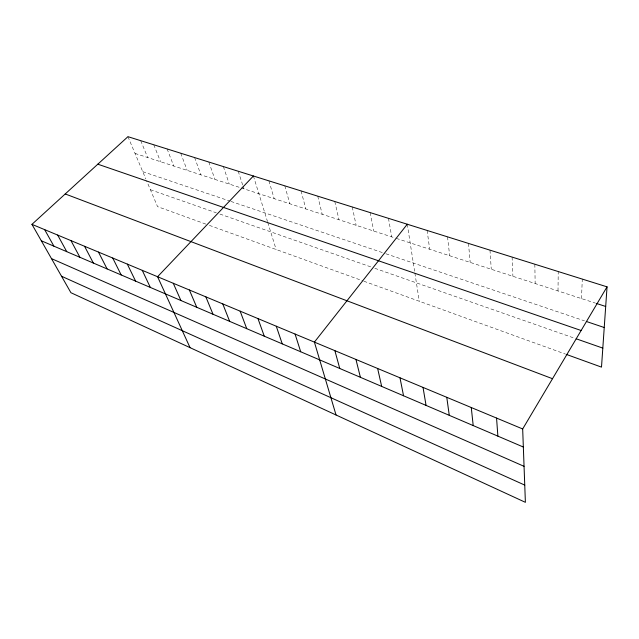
<?xml version="1.0" encoding="UTF-8"?>
<svg xmlns="http://www.w3.org/2000/svg" width="639" height="639" viewBox="0 0 639 639"><rect width="100%" height="100%" fill="white"/><g stroke="black" fill="none" stroke-linecap="round" stroke-linejoin="round"><path stroke-width="0.48" stroke-dasharray="3.19 2.4" d="M558.007 290.961L558.222 271.543M581.514 298.605L582.281 279.083M135.037 153.424L240.248 187.634M241.159 187.93L395.421 238.091M396.34 238.395L595.46 303.134M142.745 171.651L230.016 201.125M230.959 201.445L385.029 253.483M385.964 253.795L584.453 320.834M150.397 189.727L216.302 212.803M219.936 214.073L371.091 266.99M374.845 268.308L575.22 338.454M205.798 224.081L157.553 206.637L146.611 180.773M209.4 225.375L362.976 280.896M363.871 281.224L565.507 354.11M127.944 136.674L145.836 178.952M140.732 140.684L147.673 157.537M153.783 144.773L160.573 161.731M167.106 148.951L173.736 166.012M180.725 153.216L187.179 170.381M194.631 157.577L200.91 174.846M208.841 162.026L214.936 179.407M223.37 166.579L229.265 184.064M238.219 171.236L242.708 185.126M243.012 186.045L243.906 188.825M253.403 175.997L267.501 221.581M267.765 222.452L276.136 249.506M268.939 180.869L274.179 198.665M284.826 185.845L289.826 203.761M301.089 190.949L305.841 208.961M317.743 196.165L322.216 214.289M334.788 201.509L338.982 219.744M352.249 206.98L356.147 225.319M370.141 212.587L373.727 231.038M388.472 218.338L391.731 236.893M407.267 224.225L414.599 271.24M414.887 273.061L419.28 301.249M427.132 230.455L429.672 249.226M447.532 236.845L449.664 255.728M468.475 243.411L470.192 262.405M489.993 250.153L491.263 269.259M512.103 257.086L512.909 276.296M534.843 264.211L535.147 283.524"/><path stroke-width="0.96" d="M607.05 286.847L522.67 428.961L525.386 502.326L70.913 292.702L31.95 224.345L127.944 136.674L607.05 286.847L601.499 367.121L566.418 354.437M407.267 224.225L314.396 342.113L336.042 414.991M253.403 175.997L157.577 276.727L190.055 347.656M596.395 303.437L605.692 306.464M586.338 321.473L604.238 327.519M97.823 164.183L581.123 330.507M576.154 338.782L602.809 348.111M65.226 193.952L552.503 378.703M31.95 224.345L522.67 428.961M41.319 240.783L523.333 447.028M51.479 258.611L524.052 466.326M61.536 276.248L524.747 485.097M44.658 229.649L53.9 246.159M57.662 235.064L66.76 251.662M70.953 240.607L79.907 257.293M84.556 246.279L93.35 263.044M98.478 252.085L107.104 268.931M112.728 258.028L121.178 274.954M127.321 264.115L135.588 281.12M142.265 270.345L150.333 287.43M173.273 283.269L180.901 300.506M189.36 289.978L196.756 307.287M205.854 296.855L213.003 314.244M222.779 303.916L229.657 321.369M240.144 311.153L246.742 328.678M257.972 318.589L264.266 336.178M276.272 326.217L282.246 343.87M295.074 334.061L300.713 351.769M334.868 350.651L339.756 368.479M355.939 359.438L360.404 377.314M377.641 368.487L381.659 386.403M399.99 377.809L403.536 395.765M423.026 387.41L426.061 405.406M446.773 397.314L449.273 415.342M471.27 407.53L473.203 425.582M496.559 418.074L497.877 436.133"/></g></svg>
